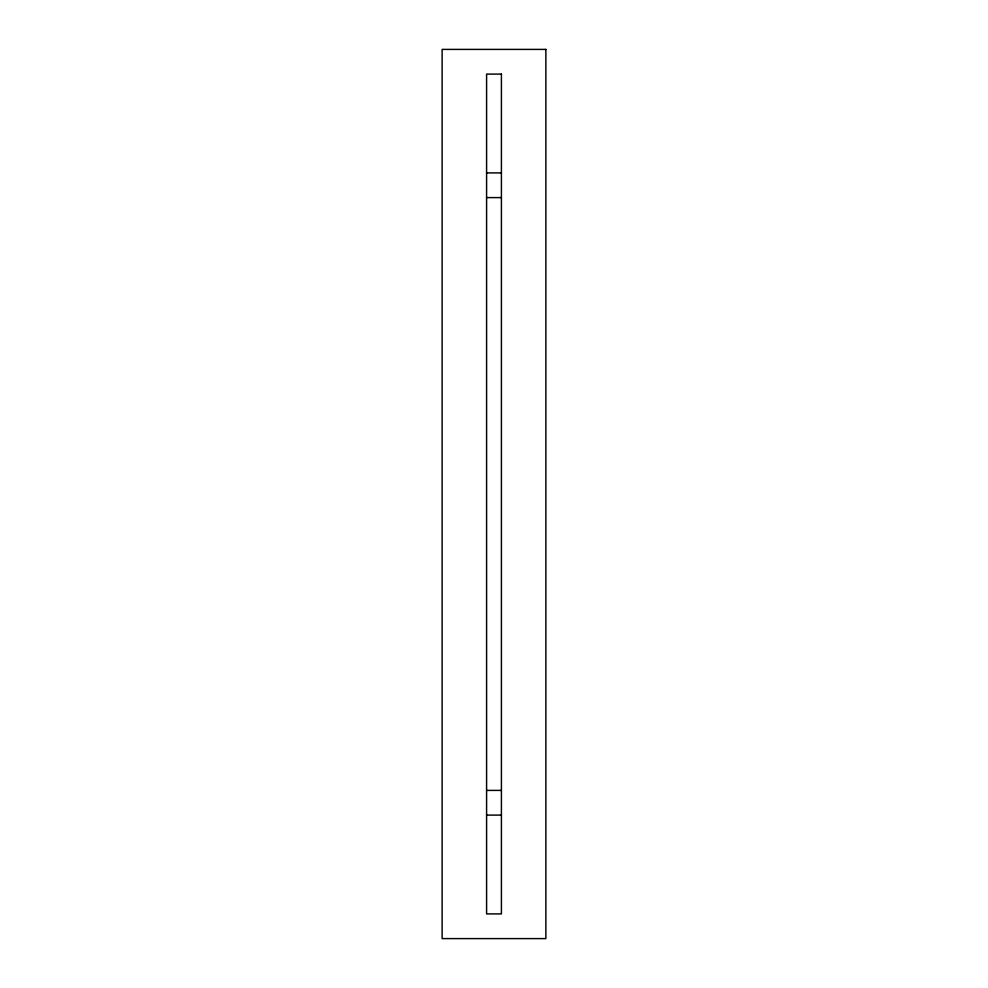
<?xml version="1.0" encoding="UTF-8"?>
<svg xmlns="http://www.w3.org/2000/svg" width="988" height="988" viewBox="0 0 988 988"><rect width="100%" height="100%" fill="white"/><g stroke="black" fill="none" stroke-linecap="round" stroke-linejoin="round"><path stroke-width="1.48" d="M486.59 172.9L501.41 172.9M486.59 197.6L501.41 197.6M486.59 790.4L501.41 790.4M486.59 815.1L501.41 815.1M545.87 49.4L442.13 49.4L442.13 938.6L545.87 938.6L545.87 49.4M501.41 74.1L486.59 74.1L486.59 913.9L501.41 913.9L501.41 74.1"/></g></svg>
